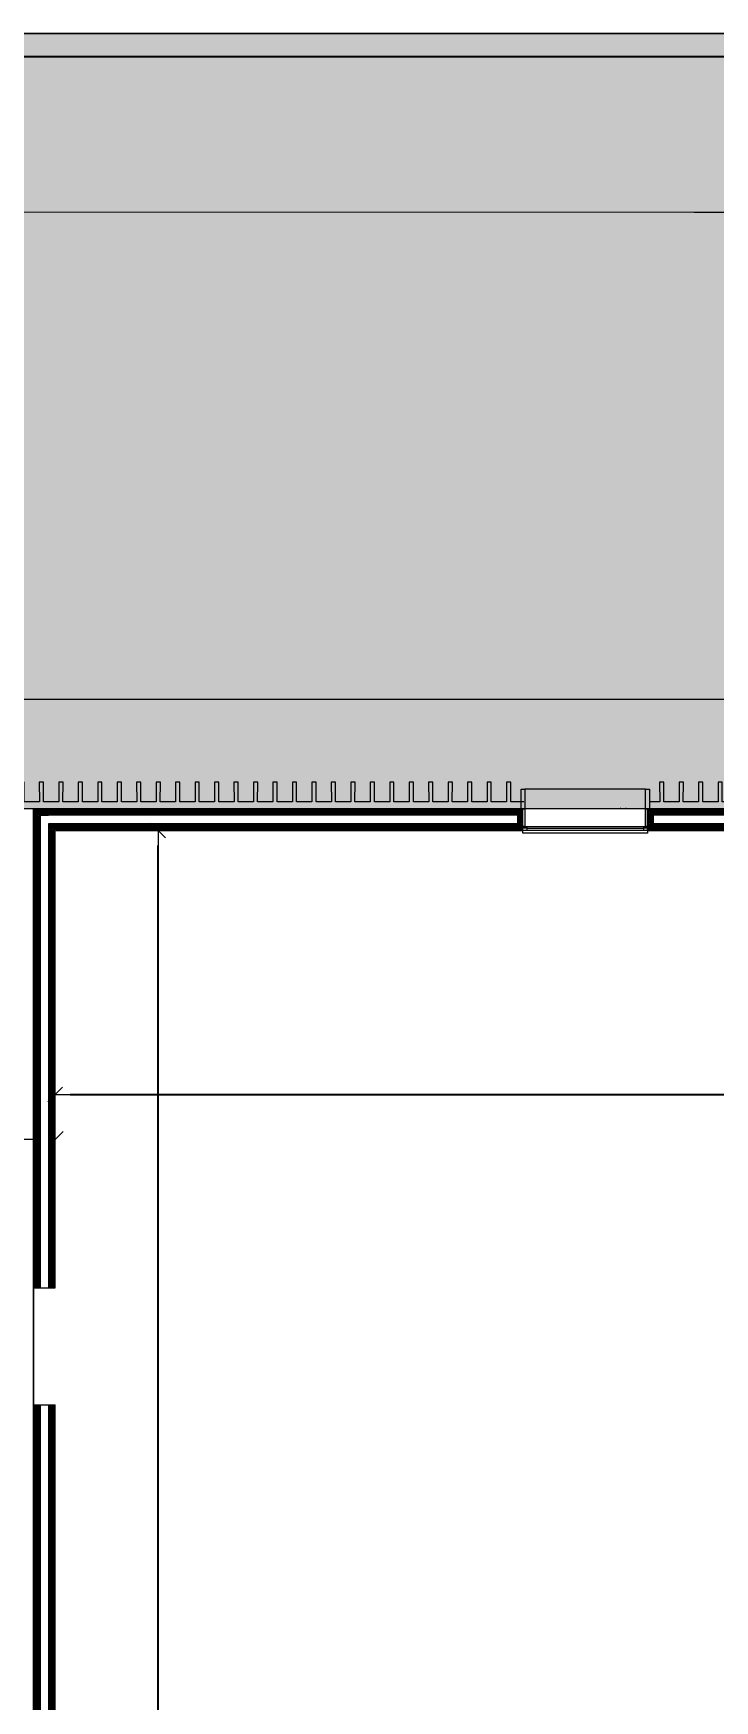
# Model space of a CAD drawing. Header units: millimetres. Extents: x 141848 to 1648660, y -821378 to -151356.
# Drawn here: x 219225 to 227975, y -184858 to -163438 of the extents above; entities that cross this region are included whole.
import ezdxf

# ---------------------------------------------------------------- set-up
doc = ezdxf.new("R2010")
doc.units = ezdxf.units.MM
doc.header["$MEASUREMENT"] = 0
doc.linetypes.add('Traits', pattern=[282.222223, 141.111112, -141.111112])
doc.linetypes.add('Wipeout_Contour', pattern=[1000, 0, -1000])
for name, color, linetype in [('Cotations - 1_100', 7, 'Continuous'), ('Divers - Dessin général', 7, 'Continuous'), ('Fenêtres ARCHICAD', 7, 'Continuous'), ('Nouveau_0', 7, 'Continuous'), ('Portes ARCHICAD', 7, 'Continuous'), ('Sols_ Dalles', 7, 'Continuous'), ('Structure - Murs extérieurs', 7, 'Continuous'), ('TopoAlt', 7, 'Continuous')]:
    doc.layers.add(name, color=color, linetype=linetype)
doc.styles.add('STYLE_GENERE_2', font='')
doc.styles.get('STYLE_GENERE_2').set_extended_font_data('Arial')
doc.dimstyles.new('STYLE_GENERE__1', dxfattribs={"dimtxt": 250, "dimasz": 190, "dimexe": 1.25, "dimexo": 0.625, "dimgap": 0, "dimtad": 1, "dimlfac": 0.001, "dimtxsty": 'STYLE_GENERE_2', "dimblk": 'ARROWHEAD_6', "dimblk1": 'ARROWHEAD_6', "dimblk2": 'ARROWHEAD_6', "dimcen": 2.5, "dimse1": 1, "dimse2": 1, "dimclrd": 7, "dimclre": 7, "dimclrt": 7, "dimazin": 3, "dimtfac": 1, "dimtmove": 0, "dimatfit": 3})
doc.dimstyles.new('STYLE_GENERE__4', dxfattribs={"dimtxt": 250, "dimasz": 190, "dimexe": 1.25, "dimexo": 0.625, "dimgap": 0, "dimtad": 1, "dimlfac": 0.001, "dimtxsty": 'STYLE_GENERE_2', "dimblk": 'ARROWHEAD_6', "dimblk1": 'ARROWHEAD_6', "dimblk2": 'ARROWHEAD_6', "dimcen": 2.5, "dimse1": 1, "dimse2": 1, "dimclrd": 7, "dimclre": 7, "dimclrt": 7, "dimazin": 3, "dimtfac": 1, "dimtmove": 0, "dimatfit": 3})
pattern_1 = [(45, (0, 175), (-55.68466, 55.68466), [0, -52.5, 0, -78.75]), (110, (175, 175), (74.000794, 26.934086), [0, -38.5, 0, -66.5])]
pattern_2 = [(45, (0, 0), (-7.0710678, 7.0710678), [])]
pattern_3 = [(45, (0, 175), (-55.68466, 55.68466), [0, -52.5, 0, -78.75]), (110, (175, 175), (74.000794, 26.934086), [0, -38.5, 0, -66.5])]
pattern_4 = [(45, (0, 0), (-7.0710678, 7.0710678), [])]

# ---------------------------------------------------------------- blocks, each defined once
blk = doc.blocks.new('Dalle_15_1', base_point=(153176, -163719))
at = {"linetype": 'Continuous', "lineweight": 0, "true_color": 0x90b349}
blk.add_hatch(color=55, dxfattribs=at).paths.add_polyline_path([(153176, -163719), (153156, -271725), (155117, -271706), (155135, -165720), (251905, -165737), (251887, -265587), (253887, -265588), (253906, -163738)])
at = {"color": 7, "linetype": 'Continuous', "lineweight": 5, "flags": 128}
blk.add_lwpolyline([(153176, -163719), (153156, -271725), (155117, -271706), (155135, -165720), (251905, -165737), (251887, -265587), (253887, -265588), (253906, -163738)], close=True, dxfattribs=at)
blk = doc.blocks.new('Fenêtre 25')
at = {"layer": 'Fenêtres ARCHICAD', "color": 7, "linetype": 'Continuous', "lineweight": 5}
for p, q in [((-800, 0), (-800, 33)), ((-800, 33), (800, 33)), ((800, 33), (800, 0)), ((-800, -30), (800, -30)), ((-800, -280), (-800, -50)), ((-800, -50), (-775, -50)), ((-800, -195), (-800, -265)), ((-800, -195), (-800, -265)), ((-800, -195), (-800, -265)), ((-800, -195), (-800, -265)), ((-775, -50), (-775, -280)), ((775, -280), (775, -50)), ((775, -50), (800, -50)), ((800, -50), (800, -280)), ((800, -195), (800, -265)), ((800, -195), (800, -265)), ((800, -195), (800, -265)), ((800, -195), (800, -265)), ((-825, -530), (-825, -280)), ((-825, -280), (-775, -280)), ((-825, -280), (-800, -280)), ((-825, -280), (-800, -280)), ((-800, -265), (-800, -280)), ((-800, -265), (-800, -280)), ((-775, -280), (-800, -280)), ((-775, -280), (-775, -530)), ((800, -280), (775, -280)), ((775, -280), (825, -280)), ((775, -530), (775, -280)), ((800, -265), (800, -280)), ((800, -265), (800, -280)), ((800, -280), (825, -280)), ((800, -280), (825, -280)), ((825, -280), (825, -530)), ((-775, -530), (-825, -530)), ((-775, -530), (775, -530)), ((825, -530), (775, -530))]:
    blk.add_line(p, q, dxfattribs=at)
at = {"layer": 'Fenêtres ARCHICAD', "color": 7, "linetype": 'Traits', "lineweight": 5}
blk.add_line((-800, 0), (800, 0), dxfattribs=at)
at = {"color": 254, "linetype": 'Wipeout_Contour', "lineweight": 0, "ltscale": 3003.33026}
blk.add_wipeout([(-750, 0), (-750, -50), (750, -50), (750, 0)], dxfattribs=at).dxf.layer = 'Fenêtres ARCHICAD'
at = {"layer": 'Fenêtres ARCHICAD', "color": 7, "linetype": 'Continuous', "lineweight": 5}
for p, q in [((-800, 0), (-750, 0)), ((-800, 0), (-800, -15)), ((-800, 0), (-800, -15)), ((-750, 0), (-750, -50)), ((-750, 0), (750, 0)), ((750, -50), (750, 0)), ((750, 0), (800, 0)), ((800, 0), (800, -15)), ((800, 0), (800, -15)), ((-800, -15), (-800, -50)), ((-800, -15), (-800, -50)), ((-750, -50), (-800, -50)), ((-800, -50), (-800, -85)), ((-800, -50), (-800, -85)), ((-800, -85), (-800, -195)), ((-800, -85), (-800, -195)), ((-800, -85), (-800, -195)), ((-800, -85), (-800, -195)), ((-750, -25), (750, -25)), ((750, -50), (-750, -50)), ((800, -50), (750, -50)), ((800, -15), (800, -50)), ((800, -15), (800, -50)), ((800, -50), (800, -85)), ((800, -50), (800, -85)), ((800, -85), (800, -195)), ((800, -85), (800, -195)), ((800, -85), (800, -195)), ((800, -85), (800, -195))]:
    blk.add_line(p, q, dxfattribs=at)
blk = doc.blocks.new('Mur_15_1', base_point=(219226, -173400))
at = {"linetype": 'Continuous', "lineweight": 5, "true_color": 0x5f5f5f}
h = blk.add_hatch(dxfattribs=at)
h.set_pattern_fill('Enduit_0001', color=251, style=0, pattern_type=2)
h.set_pattern_definition(pattern_1)
h.paths.add_polyline_path([(219241, -173415), (219241, -173415), (219241, -173415)])
h = blk.add_hatch(dxfattribs=at)
h.set_pattern_fill('Briques_terre_cuite__int_97', color=251, style=0, pattern_type=2)
h.set_pattern_definition(pattern_2)
h.paths.add_polyline_path([(219311, -173485), (219311, -173485), (219311, -173485)])
at = {"color": 254, "linetype": 'Wipeout_Contour', "lineweight": 0, "ltscale": 1156382.080201063}
blk.add_wipeout([(227114, -173399), (227114, -173414), (235489, -173412), (235489, -173397)], dxfattribs=at)
at = {"linetype": 'Continuous', "lineweight": 5, "true_color": 0x5f5f5f}
h = blk.add_hatch(dxfattribs=at)
h.set_pattern_fill('Enduit_0001', color=251, style=0, pattern_type=2)
h.set_pattern_definition(pattern_1)
h.paths.add_polyline_path([(227114, -173399), (227114, -173414), (235489, -173412), (235489, -173397)])
at = {"color": 254, "linetype": 'Wipeout_Contour', "lineweight": 0, "ltscale": 1128010.143305743}
blk.add_wipeout([(219241, -173415), (225514, -173414), (225514, -173399), (219241, -173400)], dxfattribs=at)
at = {"linetype": 'Continuous', "lineweight": 5, "true_color": 0x5f5f5f}
h = blk.add_hatch(dxfattribs=at)
h.set_pattern_fill('Enduit_0001', color=251, style=0, pattern_type=2)
h.set_pattern_definition(pattern_1)
h.paths.add_polyline_path([(219241, -173415), (225514, -173414), (225514, -173399), (219241, -173400)])
at = {"color": 254, "linetype": 'Wipeout_Contour', "lineweight": 0, "ltscale": 1156483.378195073}
blk.add_wipeout([(227114, -173414), (227184, -173484), (235419, -173482), (235489, -173412)], dxfattribs=at)
at = {"linetype": 'Continuous', "lineweight": 5, "true_color": 0x5f5f5f}
h = blk.add_hatch(dxfattribs=at)
h.set_pattern_fill('Briques_terre_cuite__int_97', color=251, style=0, pattern_type=2)
h.set_pattern_definition(pattern_2)
h.paths.add_polyline_path([(227114, -173414), (227184, -173484), (235419, -173482), (235489, -173412)])
at = {"color": 254, "linetype": 'Wipeout_Contour', "lineweight": 0, "ltscale": 1128169.035485178}
blk.add_wipeout([(219311, -173415), (219311, -173485), (225444, -173484), (225514, -173414)], dxfattribs=at)
at = {"linetype": 'Continuous', "lineweight": 5, "true_color": 0x5f5f5f}
h = blk.add_hatch(dxfattribs=at)
h.set_pattern_fill('Briques_terre_cuite__int_97', color=251, style=0, pattern_type=2)
h.set_pattern_definition(pattern_2)
h.paths.add_polyline_path([(219311, -173415), (219311, -173485), (225444, -173484), (225514, -173414)])
at = {"color": 7, "linetype": 'Continuous', "lineweight": 5}
for p, q in [((219241, -173415), (219241, -173415)), ((219311, -173415), (219241, -173415)), ((219311, -173485), (219311, -173485))]:
    blk.add_line(p, q, dxfattribs=at)
at = {"color": 254, "linetype": 'Wipeout_Contour', "lineweight": 0, "ltscale": 1156698.748438988}
blk.add_wipeout([(227184, -173484), (227184, -173594), (235419, -173592), (235419, -173482)], dxfattribs=at)
at = {"color": 254, "linetype": 'Wipeout_Contour', "lineweight": 0, "ltscale": 1128507.548340711}
blk.add_wipeout([(225444, -173484), (219421, -173485), (219421, -173595), (225444, -173594)], dxfattribs=at)
at = {"color": 254, "linetype": 'Wipeout_Contour', "lineweight": 0, "ltscale": 1157018.442729266}
blk.add_wipeout([(235489, -173662), (227114, -173664), (227114, -173679), (235489, -173677)], dxfattribs=at)
at = {"linetype": 'Continuous', "lineweight": 5, "true_color": 0x5f5f5f}
h = blk.add_hatch(dxfattribs=at)
h.set_pattern_fill('Enduit_0001', color=251, style=0, pattern_type=2)
h.set_pattern_definition(pattern_1)
h.paths.add_polyline_path([(235489, -173662), (227114, -173664), (227114, -173679), (235489, -173677)])
at = {"color": 7, "linetype": 'Continuous', "lineweight": 5}
blk.add_line((219421, -173485), (219311, -173485), dxfattribs=at)
at = {"color": 254, "linetype": 'Wipeout_Contour', "lineweight": 0, "ltscale": 1129077.869437164}
blk.add_wipeout([(225514, -173664), (219506, -173665), (219506, -173680), (225514, -173679)], dxfattribs=at)
at = {"linetype": 'Continuous', "lineweight": 5, "true_color": 0x5f5f5f}
h = blk.add_hatch(dxfattribs=at)
h.set_pattern_fill('Enduit_0001', color=251, style=0, pattern_type=2)
h.set_pattern_definition(pattern_1)
h.paths.add_polyline_path([(225514, -173664), (219506, -173665), (219506, -173680), (225514, -173679)])
at = {"color": 254, "linetype": 'Wipeout_Contour', "lineweight": 0, "ltscale": 1156916.34884725}
blk.add_wipeout([(235489, -173592), (227114, -173594), (227114, -173664), (235489, -173662)], dxfattribs=at)
at = {"linetype": 'Continuous', "lineweight": 5, "true_color": 0x5f5f5f}
h = blk.add_hatch(dxfattribs=at)
h.set_pattern_fill('Briques_terre_cuite__int_97', color=251, style=0, pattern_type=2)
h.set_pattern_definition(pattern_2)
h.paths.add_polyline_path([(235489, -173592), (227114, -173594), (227114, -173664), (235489, -173662)])
at = {"color": 254, "linetype": 'Wipeout_Contour', "lineweight": 0, "ltscale": 1128949.742238591}
blk.add_wipeout([(219491, -173665), (225514, -173664), (225514, -173594), (219491, -173595)], dxfattribs=at)
at = {"linetype": 'Continuous', "lineweight": 5, "true_color": 0x5f5f5f}
h = blk.add_hatch(dxfattribs=at)
h.set_pattern_fill('Briques_terre_cuite__int_97', color=251, style=0, pattern_type=2)
h.set_pattern_definition(pattern_2)
h.paths.add_polyline_path([(219491, -173665), (225514, -173664), (225514, -173594), (219491, -173595)])
at = {"color": 7, "linetype": 'Continuous', "lineweight": 5}
for p, q in [((219421, -173595), (219421, -173595)), ((219491, -173595), (219421, -173595)), ((219506, -173665), (219491, -173665))]:
    blk.add_line(p, q, dxfattribs=at)
at = {"color": 254, "linetype": 'Wipeout_Contour', "lineweight": 0, "ltscale": 1143373.232463167}
blk.add_wipeout([(227184, -173484), (227114, -173414), (227114, -173594), (227184, -173594)], dxfattribs=at)
at = {"linetype": 'Continuous', "lineweight": 5, "true_color": 0x5f5f5f}
h = blk.add_hatch(dxfattribs=at)
h.set_pattern_fill('Briques_terre_cuite__int_97', color=251, style=0, pattern_type=2)
h.set_pattern_definition(pattern_2)
h.paths.add_polyline_path([(227184, -173484), (227114, -173414), (227114, -173594), (227184, -173594)])
at = {"color": 7, "linetype": 'Continuous', "lineweight": 5}
for p, q in [((227139, -173399), (227114, -173399)), ((227114, -173414), (227114, -173399)), ((235489, -173412), (227114, -173414)), ((227114, -173484), (227114, -173414)), ((227114, -173484), (227114, -173414)), ((227114, -173594), (227114, -173484)), ((227114, -173594), (227114, -173484)), ((235419, -173482), (227184, -173484)), ((227184, -173484), (227184, -173594)), ((227114, -173629), (227114, -173594)), ((227114, -173664), (227114, -173629)), ((227114, -173664), (235489, -173662)), ((227114, -173679), (227114, -173664)), ((235419, -173592), (227184, -173594))]:
    blk.add_line(p, q, dxfattribs=at)
at = {"color": 7, "linetype": 'Continuous', "lineweight": 5, "flags": 128}
for points in [[(235489, -173397), (227114, -173399)], [(227114, -173679), (235489, -173677)]]:
    blk.add_lwpolyline(points, dxfattribs=at)
at = {"color": 254, "linetype": 'Wipeout_Contour', "lineweight": 0, "ltscale": 1138072.866325835}
blk.add_wipeout([(225444, -173484), (225444, -173594), (225514, -173594), (225514, -173414)], dxfattribs=at)
at = {"linetype": 'Continuous', "lineweight": 5, "true_color": 0x5f5f5f}
h = blk.add_hatch(dxfattribs=at)
h.set_pattern_fill('Briques_terre_cuite__int_97', color=251, style=0, pattern_type=2)
h.set_pattern_definition(pattern_2)
h.paths.add_polyline_path([(225444, -173484), (225444, -173594), (225514, -173594), (225514, -173414)])
at = {"color": 7, "linetype": 'Continuous', "lineweight": 5}
for p, q in [((225514, -173414), (219311, -173415)), ((225444, -173484), (219421, -173485)), ((225444, -173484), (225444, -173594)), ((225514, -173399), (225489, -173399)), ((225514, -173414), (225514, -173399)), ((225514, -173484), (225514, -173414)), ((225514, -173484), (225514, -173414)), ((225514, -173594), (225514, -173484)), ((225514, -173594), (225514, -173484)), ((225444, -173594), (219491, -173595)), ((219506, -173665), (225514, -173664)), ((225514, -173629), (225514, -173594)), ((225514, -173664), (225514, -173629)), ((225514, -173679), (225514, -173664))]:
    blk.add_line(p, q, dxfattribs=at)
at = {"color": 7, "linetype": 'Continuous', "lineweight": 5, "flags": 128}
for points in [[(225514, -173399), (219241, -173400)], [(219506, -173680), (225514, -173679)]]:
    blk.add_lwpolyline(points, dxfattribs=at)
at = {"layer": 'Fenêtres ARCHICAD', "color": 7, "linetype": 'Continuous', "lineweight": 5, "zscale": 1000, "rotation": 180.0105654490005}
blk.add_blockref('Fenêtre 25', (226314, -173679), dxfattribs=at)
blk = doc.blocks.new('Mur_53_1', base_point=(152836, -163438))
at = {"layer": 'TopoAlt', "color": 211, "linetype": 'Continuous', "lineweight": 5, "true_color": 0xfe55ff, "flags": 128}
for points in [[(254206, -163438), (153136, -163438)], [(153136, -163738), (253906, -163738)]]:
    blk.add_lwpolyline(points, dxfattribs=at)
blk = doc.blocks.new('Mur_172_1', base_point=(226766, -173399))
at = {"layer": 'Structure - Murs extérieurs', "color": 7, "linetype": 'Continuous', "lineweight": 5}
for p in [(226766, -173397), (226836, -173397)]:
    blk.add_point(p, dxfattribs=at)
blk = doc.blocks.new('Tôle profilée 25')
at = {"color": 7, "linetype": 'Continuous', "lineweight": 5}
for p, q in [((-250, 8177.5), (-250, 8150)), ((0, 8176.5), (-250, 8177.5)), ((-250, 8150), (-250, 8122.5)), ((0, 8347.3), (0, 8176.5)), ((-250, 8122.5), (0, 8123.5)), ((-250, 7927.5), (-250, 7900)), ((0, 7926.5), (-250, 7927.5)), ((0, 8123.5), (0, 7926.5)), ((-250, 7900), (-250, 7872.5)), ((-250, 7872.5), (0, 7873.5)), ((0, 7873.5), (0, 7676.5)), ((-250, 7677.5), (-250, 7650)), ((0, 7676.5), (-250, 7677.5)), ((-250, 7650), (-250, 7622.5)), ((-250, 7622.5), (0, 7623.5)), ((0, 7623.5), (0, 7426.5)), ((-250, 7427.5), (-250, 7400)), ((0, 7426.5), (-250, 7427.5)), ((-250, 7400), (-250, 7372.5)), ((-250, 7372.5), (0, 7373.5)), ((0, 7373.5), (0, 7176.5)), ((-250, 7177.5), (-250, 7150)), ((0, 7176.5), (-250, 7177.5)), ((-250, 7150), (-250, 7122.5)), ((-250, 7122.5), (0, 7123.5)), ((0, 7123.5), (0, 6926.5)), ((-250, 6927.5), (-250, 6900)), ((0, 6926.5), (-250, 6927.5)), ((-250, 6900), (-250, 6872.5)), ((-250, 6872.5), (0, 6873.5)), ((0, 6873.5), (0, 6676.5)), ((-250, 6677.5), (-250, 6650)), ((0, 6676.5), (-250, 6677.5)), ((-250, 6650), (-250, 6622.5)), ((-250, 6622.5), (0, 6623.5)), ((-250, 6427.5), (-250, 6400)), ((0, 6426.5), (-250, 6427.5)), ((0, 6623.5), (0, 6426.5)), ((-250, 6400), (-250, 6372.5)), ((-250, 6372.5), (0, 6373.5)), ((0, 6373.5), (0, 6176.5)), ((-250, 6177.5), (-250, 6150)), ((0, 6176.5), (-250, 6177.5)), ((-250, 6150), (-250, 6122.5)), ((-250, 6122.5), (0, 6123.5)), ((0, 6123.5), (0, 5926.5)), ((-250, 5927.5), (-250, 5900)), ((0, 5926.5), (-250, 5927.5)), ((-250, 5900), (-250, 5872.5)), ((-250, 5872.5), (0, 5873.5)), ((0, 5873.5), (0, 5676.5)), ((-250, 5677.5), (-250, 5650)), ((0, 5676.5), (-250, 5677.5)), ((-250, 5650), (-250, 5622.5)), ((-250, 5622.5), (0, 5623.5)), ((0, 5623.5), (0, 5426.5)), ((-250, 5427.5), (-250, 5400)), ((0, 5426.5), (-250, 5427.5)), ((-250, 5400), (-250, 5372.5)), ((-250, 5372.5), (0, 5373.5)), ((0, 5373.5), (0, 5176.5)), ((-250, 5177.5), (-250, 5150)), ((0, 5176.5), (-250, 5177.5)), ((-250, 5150), (-250, 5122.5)), ((-250, 5122.5), (0, 5123.5)), ((-250, 4927.5), (-250, 4900)), ((0, 4926.5), (-250, 4927.5)), ((0, 5123.5), (0, 4926.5)), ((-250, 4900), (-250, 4872.5)), ((-250, 4872.5), (0, 4873.5)), ((0, 4873.5), (0, 4676.5)), ((-250, 4677.5), (-250, 4650)), ((0, 4676.5), (-250, 4677.5)), ((-250, 4650), (-250, 4622.5)), ((-250, 4622.5), (0, 4623.5)), ((0, 4623.5), (0, 4426.5)), ((-250, 4427.5), (-250, 4400)), ((0, 4426.5), (-250, 4427.5)), ((-250, 4400), (-250, 4372.5)), ((-250, 4372.5), (0, 4373.5)), ((0, 4373.5), (0, 4176.5)), ((-250, 4177.5), (-250, 4150)), ((0, 4176.5), (-250, 4177.5)), ((-250, 4150), (-250, 4122.5)), ((-250, 4122.5), (0, 4123.5)), ((0, 4123.5), (0, 3926.5)), ((-250, 3927.5), (-250, 3900)), ((0, 3926.5), (-250, 3927.5)), ((-250, 3900), (-250, 3872.5)), ((-250, 3872.5), (0, 3873.5)), ((0, 3873.5), (0, 3676.5)), ((-250, 3677.5), (-250, 3650)), ((0, 3676.5), (-250, 3677.5)), ((-250, 3650), (-250, 3622.5)), ((-250, 3622.5), (0, 3623.5)), ((-250, 3427.5), (-250, 3400)), ((0, 3426.5), (-250, 3427.5)), ((0, 3623.5), (0, 3426.5)), ((-250, 3400), (-250, 3372.5)), ((-250, 3372.5), (0, 3373.5)), ((0, 3373.5), (0, 3176.5)), ((-250, 3177.5), (-250, 3150)), ((0, 3176.5), (-250, 3177.5)), ((-250, 3150), (-250, 3122.5)), ((-250, 3122.5), (0, 3123.5)), ((0, 3123.5), (0, 2926.5)), ((-250, 2927.5), (-250, 2900)), ((0, 2926.5), (-250, 2927.5)), ((-250, 2900), (-250, 2872.5)), ((-250, 2872.5), (0, 2873.5)), ((0, 2873.5), (0, 2676.5)), ((-250, 2677.5), (-250, 2650)), ((0, 2676.5), (-250, 2677.5)), ((-250, 2650), (-250, 2622.5)), ((-250, 2622.5), (0, 2623.5)), ((0, 2623.5), (0, 2426.5)), ((-250, 2427.5), (-250, 2400)), ((0, 2426.5), (-250, 2427.5)), ((-250, 2400), (-250, 2372.5)), ((-250, 2372.5), (0, 2373.5)), ((0, 2373.5), (0, 2176.5)), ((-250, 2177.5), (-250, 2150)), ((0, 2176.5), (-250, 2177.5)), ((-250, 2150), (-250, 2122.5)), ((-250, 2122.5), (0, 2123.5)), ((0, 2123.5), (0, 1926.5)), ((-250, 1927.5), (-250, 1900)), ((0, 1926.5), (-250, 1927.5)), ((-250, 1900), (-250, 1872.5)), ((-250, 1872.5), (0, 1873.5)), ((0, 1873.5), (0, 1676.5)), ((-250, 1677.5), (-250, 1650)), ((0, 1676.5), (-250, 1677.5)), ((-250, 1650), (-250, 1622.5)), ((-250, 1622.5), (0, 1623.5)), ((0, 1623.5), (0, 1426.5)), ((-250, 1427.5), (-250, 1400)), ((0, 1426.5), (-250, 1427.5)), ((-250, 1400), (-250, 1372.5)), ((-250, 1372.5), (0, 1373.5)), ((0, 1373.5), (0, 1176.5)), ((-250, 1177.5), (-250, 1150)), ((0, 1176.5), (-250, 1177.5)), ((-250, 1150), (-250, 1122.5)), ((-250, 1122.5), (0, 1123.5)), ((0, 1123.5), (0, 926.5)), ((-250, 927.5), (-250, 900)), ((0, 926.5), (-250, 927.5)), ((-250, 900), (-250, 872.5)), ((-250, 872.5), (0, 873.5)), ((0, 873.5), (0, 676.5)), ((-250, 677.5), (-250, 650)), ((0, 676.5), (-250, 677.5)), ((-250, 650), (-250, 622.5)), ((-250, 622.5), (0, 623.5)), ((0, 623.5), (0, 426.5)), ((-250, 427.5), (-250, 400)), ((0, 426.5), (-250, 427.5)), ((-250, 400), (-250, 372.5)), ((-250, 372.5), (0, 373.5)), ((0, 373.5), (0, 176.5)), ((-250, 177.5), (-250, 150)), ((0, 176.5), (-250, 177.5)), ((-250, 150), (-250, 122.5)), ((-250, 122.5), (0, 123.5)), ((0, 123.5), (0, 0))]:
    blk.add_line(p, q, dxfattribs=at)
blk = doc.blocks.new('*D469')
at = {"layer": 'Cotations - 1_100', "color": 7, "linetype": 'Continuous', "lineweight": 5}
for p, q in [((219026, -177546), (218826, -177746)), ((218926, -177833), (218926, -177458)), ((219606, -177546), (219406, -177746)), ((219506, -177833), (219506, -177458)), ((218926, -177646), (219506, -177646))]:
    blk.add_line(p, q, dxfattribs=at)
blk = doc.blocks.new('ARROWHEAD_6')
at = {"color": 0, "linetype": 'Continuous', "lineweight": 0}
for p, q in [((0, 0), (-1, 0)), ((-0.5, -0.5), (0.5, 0.5))]:
    blk.add_line(p, q, dxfattribs=at)
blk = doc.blocks.new('Ouverture porte simple')
at = {"layer": 'Portes ARCHICAD', "color": 7, "linetype": 'Continuous', "lineweight": 5}
for p, q in [((-750, -15), (-750, 0)), ((750, -15), (750, 0)), ((-750, -85), (-750, -15)), ((-750, -195), (-750, -85)), ((-750, -265), (-750, -195)), ((750, -85), (750, -15)), ((750, -195), (750, -85)), ((750, -265), (750, -195)), ((-750, -280), (-750, -265)), ((750, -280), (750, -265))]:
    blk.add_line(p, q, dxfattribs=at)
blk = doc.blocks.new('*D1152')
at = {"color": 7}
for p, q in [((219696, -177072), (231101, -177072)), ((232351, -177072), (243756, -177072))]:
    blk.add_line(p, q, dxfattribs=at)
at = {"layer": 'Defpoints'}
for p in [(219506, -177072), (219506, -207204), (243946, -207202)]:
    blk.add_point(p, dxfattribs=at)
at = {"layer": 'Cotations - 1_100', "color": 7, "xscale": 190, "yscale": 190, "rotation": 180}
blk.add_blockref('ARROWHEAD_6', (219506, -177072), dxfattribs=at)
at = {"layer": 'Cotations - 1_100', "color": 7, "xscale": 190, "yscale": 190}
blk.add_blockref('ARROWHEAD_6', (243946, -177072), dxfattribs=at)
at = {"layer": 'Cotations - 1_100', "color": 7, "insert": (231726, -176947), "char_height": 250, "attachment_point": 5, "style": 'STYLE_GENERE_2'}
blk.add_mtext('\\A1;{\\pql;\\fArial|b0|i0|c0|p38;24,44}', dxfattribs=at)
blk = doc.blocks.new('*D1187')
at = {"color": 7}
for p, q in [((220826, -187932), (220826, -173870)), ((220826, -203244), (220826, -189182))]:
    blk.add_line(p, q, dxfattribs=at)
at = {"layer": 'Defpoints'}
for p in [(219506, -173680), (220803, -203434), (220826, -203434)]:
    blk.add_point(p, dxfattribs=at)
at = {"layer": 'Cotations - 1_100', "color": 7, "xscale": 190, "yscale": 190}
for p, rotation in [((220826, -173680), 90), ((220826, -203434), 270)]:
    blk.add_blockref('ARROWHEAD_6', p, dxfattribs=dict(at, rotation=rotation))
at = {"layer": 'Cotations - 1_100', "color": 7, "insert": (220826, -188557), "char_height": 250, "attachment_point": 5, "rotation": 90, "style": 'STYLE_GENERE_2'}
blk.add_mtext('\\A1;{\\pql;\\fArial|b0|i0|c0|p38;29,75}', dxfattribs=at)

msp = doc.modelspace()

# ---------------------------------------------------------------- hatches: boundary and pattern name
at = {"linetype": 'Continuous', "lineweight": 0, "true_color": 0x6f6f6f}
h = msp.add_hatch(color=8, dxfattribs=at)
h.paths.add_polyline_path([(141848.442, -295062.571), (269220.821, -293826.868), (269220.821, -270902.734), (268763.049, -270902.734), (254213.6, -271040.575), (254213.6, -163437.635), (153156.2, -163437.635), (153156.2, -271040.575), (153182.962, -271040.57), (153183.146, -272000.514, -0.409427364), (149183.681, -275935.042), (141848.442, -275935.042)])
h.paths.add_polyline_path([(158435.584, -260639.953), (155145.584, -260639.953), (155145.584, -248364.953), (155145.584, -243089.974), (155145.584, -242189.974), (158435.584, -242189.974)], flags=0)
h.paths.add_polyline_path([(161503.433, -171995.57), (161503.433, -193810.571), (161503.433, -230015.57), (161503.433, -260810.571), (196775.042, -260810.571), (196775.042, -222495.57), (186955.542, -222495.57), (186955.542, -218295.57), (196754.55, -218295.57), (196754.55, -208495.57), (196754.55, -204495.57), (193355.542, -204495.57), (193355.542, -195161.535), (195576.034, -195161.535), (195576.034, -189810.571), (217850.068, -189810.571), (217850.068, -262266.885), (245610.045, -262266.885), (245610.045, -253395.571), (245626.034, -253395.571), (246426.034, -253395.571), (247826.034, -253395.571), (247826.034, -248005.571), (247826.034, -246605.571), (245626.034, -246605.571), (245610.045, -246605.571), (245610.045, -171995.57), (212806.28, -171995.57)], flags=0)
h.paths.add_polyline_path([(162737.042, -269433.913, -0.09031866), (162858.773, -268727.623, -0.201448728), (163912.639, -267592.74, -0.104211445), (164718.006, -267415.055), (165317.979, -267409.371, -0.104044608), (166125.354, -267571.244, -0.238255457), (167284.257, -268953.318, -0.055188622), (167336.836, -269390.334), (167338.931, -269611.438), (167351.046, -270890.267), (167092.583, -271892.761, -0.267949192), (165370.083, -272909.124), (164770.11, -272914.808, -0.193717464), (163379.252, -272370.185, -0.070568756), (163028.663, -271931.262, -0.131652498), (162751.253, -270933.845)], flags=0)
h.paths.add_polyline_path([(175327.752, -275599.002, -0.415791099), (173316.986, -273599.031), (173316.986, -273452.052), (173330.488, -267377.824, -0.380556701), (175316.986, -265609.826), (175394.714, -265609.826), (175394.714, -270609.826), (190394.714, -270609.826), (190394.714, -265609.826), (195356.191, -265609.826, -0.414213562), (196856.191, -267109.826), (196856.191, -273660.699, -0.345501612), (195137.285, -275433.432)], flags=0)
h.paths.add_polyline_path([(205510.093, -271504.083, -0.134473934), (205230.948, -270484.937), (205230.948, -268984.937, -0.414213562), (207230.948, -266984.937), (207830.948, -266984.937, -0.414213562), (209830.948, -268984.937), (209830.948, -270484.937, -0.128820346), (209574.03, -271465.581, -0.270936291), (207830.948, -272484.937), (207230.948, -272484.937, -0.264979997)], flags=0)
h.paths.add_polyline_path([(217862.687, -273329.325), (217869.949, -267730.336, -0.098561509), (218100.718, -266943.721), (218117.681, -266951.545, -0.258849002), (219955.479, -265605.827), (219953.141, -265587.294), (220637.569, -265587.294), (220637.569, -265687.294), (220637.569, -270687.294), (250537.569, -270687.294), (250537.569, -265687.294), (252208.004, -265687.294), (254186.294, -265687.294), (254186.294, -267687.294), (254186.294, -271062.255, 0.001345761), (254186.323, -271073.021), (254197.209, -273095.233, -0.414213562), (252208.004, -275105.97), (243484.534, -275105.97, -0.005188955), (243431.438, -275116.103), (235447.992, -275196.191), (220071.012, -275253.24, -0.386553331), (217873.089, -273475.385, -0.025189219)], flags=0)
at = {"linetype": 'Continuous', "lineweight": 0, "true_color": 0x90b349}
msp.add_hatch(color=55, dxfattribs=at).paths.add_polyline_path([(153135.736, -163719.488), (153116.298, -271660.98), (155116.298, -271661.341), (155135.376, -165719.848), (251905.262, -165737.275), (251887.357, -265587.294), (253887.357, -265587.654), (253905.622, -163737.635)])
at = {"layer": 'Sols_ Dalles', "linetype": 'Continuous', "lineweight": 0, "true_color": 0x2e271c}
msp.add_hatch(color=250, dxfattribs=at).paths.add_polyline_path([(161503.433, -171995.57), (161503.433, -230015.57), (161503.433, -260810.571), (196775.042, -260810.571), (196775.042, -260795.571), (196775.042, -258649.982), (196775.042, -258010.558), (196775.042, -222495.57), (186955.542, -222495.57), (186955.542, -218295.57), (196754.55, -218295.57), (196754.55, -204495.57), (193355.542, -204495.57), (193355.542, -195161.535), (195576.034, -195161.535), (195576.034, -189810.571), (217805.542, -189810.571), (217805.542, -253395.57), (217805.542, -253415.571), (219205.542, -253415.571), (219205.542, -253395.57), (219205.542, -188410.571), (191955.542, -188410.571), (191955.542, -190035.076), (194140.476, -190023.061), (194160.967, -193749.52), (191976.034, -193761.535), (191955.542, -200380.57), (191955.542, -205895.57), (195354.55, -205895.57), (195354.55, -216895.57), (185555.542, -216895.57), (185555.542, -223895.57), (195354.55, -223895.57), (195354.55, -258649.982), (195354.55, -259410.571), (163990.222, -259410.571), (162860.681, -259410.571), (162860.681, -231415.57), (162860.681, -173395.57), (244226.034, -173395.57), (244226.034, -248005.571), (245626.034, -248005.571), (246426.034, -248005.571), (246426.034, -251817.03), (245610.045, -251817.03), (244211.034, -251817.03), (244211.034, -253395.571), (246426.034, -253395.571), (247826.034, -253395.571), (247826.034, -248005.571), (247826.034, -246605.571), (245626.034, -246605.571), (245626.034, -171995.57)])

# ---------------------------------------------------------------- linework, layer by layer
at = {"color": 9, "linetype": 'Continuous', "lineweight": 5}
msp.add_lwpolyline([(149183.681, -275935.042), (141848.442, -275935.042), (141848.442, -295062.571), (269220.821, -293826.868), (269220.821, -270902.734), (268763.049, -270902.734), (254213.6, -271040.575), (254213.6, -163437.635), (153163.039, -163437.635), (153163.039, -271040.575), (153156.2, -271040.575), (153156.383, -272000.519), (153183.146, -272000.514, -0.409427364)], format="xyb", close=True, dxfattribs=at)
at = {"color": 7, "linetype": 'Continuous', "lineweight": 5}
msp.add_lwpolyline([(153135.736, -163719.488), (153116.298, -271660.98), (155116.298, -271661.341), (155135.376, -165719.848), (251905.262, -165737.275), (251887.357, -265587.294), (253887.357, -265587.654), (253905.622, -163737.635)], close=True, dxfattribs=at)
at = {"layer": 'Sols_ Dalles', "color": 250, "linetype": 'Continuous', "lineweight": 5, "true_color": 0x1f1f1f}
for points in [[(245626.034, -253415.571), (245626.034, -171995.57), (161503.433, -171995.57), (161503.433, -230015.57)], [(162860.681, -231415.57), (162860.681, -173395.57), (244226.034, -173395.57), (244226.034, -253415.571)]]:
    msp.add_lwpolyline(points, dxfattribs=at)
at = {"layer": 'TopoAlt', "color": 211, "linetype": 'Continuous', "lineweight": 5, "true_color": 0xfe55ff}
for points in [[(254205.676, -163437.635), (153135.676, -163437.635)], [(153135.733, -163737.635), (253905.622, -163737.635)]]:
    msp.add_lwpolyline(points, dxfattribs=at)

# ---------------------------------------------------------------- block references
at = {"color": 7, "linetype": 'Continuous', "lineweight": 5}
msp.add_blockref('Dalle_15_1', (153175.747, -163719.495), dxfattribs=at)
at = {"layer": 'TopoAlt', "color": 211, "lineweight": 5, "true_color": 0xfe55ff}
msp.add_blockref('Mur_53_1', (152835.676, -163437.635), dxfattribs=at)

# ---------------------------------------------------------------- dimensions: what is measured, and where the dimension line sits
at = {"layer": 'Cotations - 1_100', "color": 7, "linetype": 'Continuous', "lineweight": 5}
dim = msp.add_linear_dim(base=(219505.542, -177645.562), p1=(218925.542, -180905.403), p2=(219505.542, -213397.85), dimstyle='STYLE_GENERE__1', dxfattribs=at)
dim.commit()
dim.dimension.update_dxf_attribs({"geometry": '*D469', "text_midpoint": (218485.103, -177470.562), "dimtype": 160})

# ---------------------------------------------------------------- next in the draw order: block references
at = {"color": 7, "lineweight": 5}
msp.add_blockref('Mur_15_1', (219225.542, -173400.18), dxfattribs=at)

# ---------------------------------------------------------------- next in the draw order: linework, layer by layer
at = {"layer": 'Divers - Dessin général', "color": 14, "linetype": 'Continuous', "lineweight": 5, "true_color": 0x990000}
msp.add_lwpolyline([(254205.676, -163437.635), (254186.294, -271067.638), (152856.388, -272027.634), (152839.018, -197317.635), (152835.676, -163437.635)], close=True, dxfattribs=at)
at = {"layer": 'Nouveau_0', "color": 7, "linetype": 'Continuous', "lineweight": 5}
for points in [[(219226.034, -173395.57), (219226.034, -188395.57), (162876.034, -188395.57), (162876.034, -173395.57)], [(244226.034, -173395.57), (244226.034, -253395.57), (219226.034, -253395.57), (219226.034, -173395.57)]]:
    msp.add_lwpolyline(points, close=True, dxfattribs=at)
at = {"layer": 'TopoAlt', "color": 7, "linetype": 'Continuous', "lineweight": 5, "flags": 128}
msp.add_lwpolyline([(152835.676, -163437.635), (152835.733, -163737.635), (152856.37, -271934.337), (153156.37, -271934.279), (153135.733, -163737.635), (253905.622, -163737.635), (253886.348, -270769.248), (253886.294, -271069.253), (254186.294, -271067.638), (254205.622, -163737.635), (254205.676, -163437.635), (253905.676, -163437.635), (153135.676, -163437.635)], close=True, dxfattribs=at)

# ---------------------------------------------------------------- next in the draw order: block references
at = {"color": 7, "linetype": 'Continuous', "lineweight": 5, "zscale": 1000, "rotation": 270}
for p in [(217179.079, -173309.777), (227145.7, -173309.777)]:
    msp.add_blockref('Tôle profilée 25', p, dxfattribs=at)
at = {"layer": 'Structure - Murs extérieurs', "color": 211, "lineweight": 5, "true_color": 0xfe55ff}
msp.add_blockref('Mur_172_1', (226766.034, -173398.79), dxfattribs=at)

# ---------------------------------------------------------------- next in the draw order: wipeouts: each hides what was drawn before it
at = {"color": 254, "linetype": 'Wipeout_Contour', "lineweight": 0, "ltscale": 838570.826694}
msp.add_wipeout([(219240.542, -173400.177), (219225.542, -173400.18), (219240.542, -173415.177)], dxfattribs=at)
at = {"color": 254, "linetype": 'Wipeout_Contour', "lineweight": 0, "ltscale": 1154874.630949079}
msp.add_wipeout([(219225.542, -194545.234), (219240.542, -194545.234), (219240.542, -181056.1), (219225.542, -181056.1)], dxfattribs=at)

# ---------------------------------------------------------------- next in the draw order: hatches: boundary and pattern name
at = {"linetype": 'Continuous', "lineweight": 5, "true_color": 0x5f5f5f}
h = msp.add_hatch(dxfattribs=at)
h.set_pattern_fill('Enduit_0001', color=251, style=0, pattern_type=2)
h.set_pattern_definition(pattern_3)
h.paths.add_polyline_path([(219240.542, -173400.177), (219225.542, -173400.18), (219240.542, -173415.177)])
h = msp.add_hatch(dxfattribs=at)
h.set_pattern_fill('Enduit_0001', color=251, style=0, pattern_type=2)
h.set_pattern_definition(pattern_3)
h.paths.add_polyline_path([(219225.542, -194545.234), (219240.542, -194545.234), (219240.542, -181056.1), (219225.542, -181056.1)])

# ---------------------------------------------------------------- next in the draw order: wipeouts: each hides what was drawn before it
at = {"color": 254, "linetype": 'Wipeout_Contour', "lineweight": 0, "ltscale": 838754.417281}
msp.add_wipeout([(219310.542, -173415.165), (219240.542, -173415.177), (219310.542, -173485.165)], dxfattribs=at)
at = {"color": 254, "linetype": 'Wipeout_Contour', "lineweight": 0, "ltscale": 1154957.303988681}
msp.add_wipeout([(219240.542, -181056.1), (219240.542, -194545.234), (219310.542, -194475.234), (219310.542, -181056.1)], dxfattribs=at)

# ---------------------------------------------------------------- next in the draw order: hatches: boundary and pattern name
at = {"linetype": 'Continuous', "lineweight": 5, "true_color": 0x5f5f5f}
h = msp.add_hatch(dxfattribs=at)
h.set_pattern_fill('Briques_terre_cuite__int_97', color=251, style=0, pattern_type=2)
h.set_pattern_definition(pattern_4)
h.paths.add_polyline_path([(219310.542, -173415.165), (219240.542, -173415.177), (219310.542, -173485.165)])
h = msp.add_hatch(dxfattribs=at)
h.set_pattern_fill('Briques_terre_cuite__int_97', color=251, style=0, pattern_type=2)
h.set_pattern_definition(pattern_4)
h.paths.add_polyline_path([(219240.542, -181056.1), (219240.542, -194545.234), (219310.542, -194475.234), (219310.542, -181056.1)])

# ---------------------------------------------------------------- next in the draw order: wipeouts: each hides what was drawn before it
at = {"color": 254, "linetype": 'Wipeout_Contour', "lineweight": 0, "ltscale": 839136.930355}
msp.add_wipeout([(219420.542, -173485.144), (219310.542, -173485.165), (219420.542, -173595.144)], dxfattribs=at)
at = {"color": 254, "linetype": 'Wipeout_Contour', "lineweight": 0, "ltscale": 1155184.34661907}
msp.add_wipeout([(219310.542, -181056.1), (219310.542, -194475.234), (219420.542, -194475.234), (219420.542, -181056.1)], dxfattribs=at)

# ---------------------------------------------------------------- next in the draw order: linework, layer by layer
at = {"color": 7, "linetype": 'Continuous', "lineweight": 5}
for p, q in [((219225.542, -181056.1), (219240.542, -181056.1)), ((219240.542, -181056.1), (219240.542, -194545.234)), ((219240.542, -181056.1), (219310.542, -181056.1)), ((219310.542, -181056.1), (219310.542, -194475.234))]:
    msp.add_line(p, q, dxfattribs=at)
at = {"color": 7, "linetype": 'Continuous', "lineweight": 5, "flags": 128}
msp.add_lwpolyline([(219225.542, -181056.1), (219225.542, -194545.234)], dxfattribs=at)

# ---------------------------------------------------------------- next in the draw order: wipeouts: each hides what was drawn before it
at = {"color": 254, "linetype": 'Wipeout_Contour', "lineweight": 0, "ltscale": 838539.504072}
msp.add_wipeout([(219225.594, -173400.232), (219225.542, -173400.18), (219225.542, -173400.232)], dxfattribs=at)
at = {"color": 254, "linetype": 'Wipeout_Contour', "lineweight": 0, "ltscale": 839687.46408}
msp.add_wipeout([(219505.542, -173665.129), (219490.542, -173665.131), (219505.542, -173680.129)], dxfattribs=at)
at = {"color": 254, "linetype": 'Wipeout_Contour', "lineweight": 0, "ltscale": 1146437.391871328}
msp.add_wipeout([(219490.542, -181056.1), (219490.542, -187505.571), (219505.542, -187505.571), (219505.542, -181056.1)], dxfattribs=at)

# ---------------------------------------------------------------- next in the draw order: hatches: boundary and pattern name
at = {"linetype": 'Continuous', "lineweight": 5, "true_color": 0x5f5f5f}
h = msp.add_hatch(dxfattribs=at)
h.set_pattern_fill('Enduit_0001', color=251, style=0, pattern_type=2)
h.set_pattern_definition(pattern_3)
h.paths.add_polyline_path([(219225.594, -173400.232), (219225.542, -173400.18), (219225.542, -173400.232)])
h = msp.add_hatch(dxfattribs=at)
h.set_pattern_fill('Enduit_0001', color=251, style=0, pattern_type=2)
h.set_pattern_definition(pattern_3)
h.paths.add_polyline_path([(219505.542, -173665.129), (219490.542, -173665.131), (219505.542, -173680.129)])
h = msp.add_hatch(dxfattribs=at)
h.set_pattern_fill('Enduit_0001', color=251, style=0, pattern_type=2)
h.set_pattern_definition(pattern_3)
h.paths.add_polyline_path([(219490.542, -181056.1), (219490.542, -187505.571), (219505.542, -187505.571), (219505.542, -181056.1)])

# ---------------------------------------------------------------- next in the draw order: wipeouts: each hides what was drawn before it
at = {"color": 254, "linetype": 'Wipeout_Contour', "lineweight": 0, "ltscale": 1397616.800768297}
msp.add_wipeout([(219240.542, -173415.226), (219240.542, -173415.177), (219225.594, -173400.232), (219225.542, -173400.232), (219225.542, -173415.229)], dxfattribs=at)
at = {"color": 254, "linetype": 'Wipeout_Contour', "lineweight": 0, "ltscale": 839512.883886}
msp.add_wipeout([(219490.542, -173595.131), (219420.542, -173595.144), (219490.542, -173665.131)], dxfattribs=at)
at = {"color": 254, "linetype": 'Wipeout_Contour', "lineweight": 0, "ltscale": 1155550.739607945}
msp.add_wipeout([(219420.542, -181056.1), (219420.542, -194545.234), (219490.542, -194545.234), (219490.542, -181056.1)], dxfattribs=at)

# ---------------------------------------------------------------- next in the draw order: hatches: boundary and pattern name
at = {"linetype": 'Continuous', "lineweight": 5, "true_color": 0x5f5f5f}
h = msp.add_hatch(dxfattribs=at)
h.set_pattern_fill('Enduit_0001', color=251, style=0, pattern_type=2)
h.set_pattern_definition(pattern_3)
h.paths.add_polyline_path([(219240.542, -173415.226), (219240.542, -173415.177), (219225.594, -173400.232), (219225.542, -173400.232), (219225.542, -173415.229)])
h = msp.add_hatch(dxfattribs=at)
h.set_pattern_fill('Briques_terre_cuite__int_97', color=251, style=0, pattern_type=2)
h.set_pattern_definition(pattern_4)
h.paths.add_polyline_path([(219490.542, -173595.131), (219420.542, -173595.144), (219490.542, -173665.131)])
h = msp.add_hatch(dxfattribs=at)
h.set_pattern_fill('Briques_terre_cuite__int_97', color=251, style=0, pattern_type=2)
h.set_pattern_definition(pattern_4)
h.paths.add_polyline_path([(219420.542, -181056.1), (219420.542, -194545.234), (219490.542, -194545.234), (219490.542, -181056.1)])

# ---------------------------------------------------------------- next in the draw order: linework, layer by layer
at = {"color": 7, "linetype": 'Continuous', "lineweight": 5}
for p, q in [((219310.542, -181056.1), (219420.542, -181056.1)), ((219420.542, -181056.1), (219420.542, -194475.234)), ((219420.542, -181056.1), (219490.542, -181056.1)), ((219490.542, -187505.571), (219490.542, -181056.1)), ((219490.542, -181056.1), (219505.542, -181056.1))]:
    msp.add_line(p, q, dxfattribs=at)
at = {"color": 7, "linetype": 'Continuous', "lineweight": 5, "flags": 128}
msp.add_lwpolyline([(219505.542, -187505.571), (219505.542, -181056.1)], dxfattribs=at)

# ---------------------------------------------------------------- next in the draw order: wipeouts: each hides what was drawn before it
at = {"color": 254, "linetype": 'Wipeout_Contour', "lineweight": 0, "ltscale": 1125813.757221673}
msp.add_wipeout([(219240.542, -173415.226), (219225.542, -173415.229), (219225.542, -179556.1), (219240.542, -179556.1)], dxfattribs=at)

# ---------------------------------------------------------------- next in the draw order: hatches: boundary and pattern name
at = {"linetype": 'Continuous', "lineweight": 5, "true_color": 0x5f5f5f}
h = msp.add_hatch(dxfattribs=at)
h.set_pattern_fill('Enduit_0001', color=251, style=0, pattern_type=2)
h.set_pattern_definition(pattern_3)
h.paths.add_polyline_path([(219240.542, -173415.226), (219225.542, -173415.229), (219225.542, -179556.1), (219240.542, -179556.1)])

# ---------------------------------------------------------------- next in the draw order: wipeouts: each hides what was drawn before it
at = {"color": 254, "linetype": 'Wipeout_Contour', "lineweight": 0, "ltscale": 1397910.753893976}
msp.add_wipeout([(219310.542, -173485.201), (219310.542, -173485.165), (219240.591, -173415.226), (219240.542, -173415.226), (219240.542, -173485.213)], dxfattribs=at)

# ---------------------------------------------------------------- next in the draw order: hatches: boundary and pattern name
at = {"linetype": 'Continuous', "lineweight": 5, "true_color": 0x5f5f5f}
h = msp.add_hatch(dxfattribs=at)
h.set_pattern_fill('Briques_terre_cuite__int_97', color=251, style=0, pattern_type=2)
h.set_pattern_definition(pattern_4)
h.paths.add_polyline_path([(219310.542, -173485.201), (219310.542, -173485.165), (219240.591, -173415.226), (219240.542, -173415.226), (219240.542, -173485.213)])

# ---------------------------------------------------------------- next in the draw order: wipeouts: each hides what was drawn before it
at = {"color": 254, "linetype": 'Wipeout_Contour', "lineweight": 0, "ltscale": 1126033.018318189}
msp.add_wipeout([(219310.542, -173485.201), (219240.542, -173485.213), (219240.542, -179556.1), (219310.542, -179556.1)], dxfattribs=at)

# ---------------------------------------------------------------- next in the draw order: hatches: boundary and pattern name
at = {"linetype": 'Continuous', "lineweight": 5, "true_color": 0x5f5f5f}
h = msp.add_hatch(dxfattribs=at)
h.set_pattern_fill('Briques_terre_cuite__int_97', color=251, style=0, pattern_type=2)
h.set_pattern_definition(pattern_4)
h.paths.add_polyline_path([(219310.542, -173485.201), (219240.542, -173485.213), (219240.542, -179556.1), (219310.542, -179556.1)])

# ---------------------------------------------------------------- next in the draw order: wipeouts: each hides what was drawn before it
at = {"color": 254, "linetype": 'Wipeout_Contour', "lineweight": 0, "ltscale": 1398539.496014494}
msp.add_wipeout([(219420.542, -173595.16), (219420.542, -173595.144), (219310.578, -173485.201), (219310.542, -173485.201), (219310.542, -173595.18)], dxfattribs=at)

# ---------------------------------------------------------------- next in the draw order: linework, layer by layer
at = {"color": 7, "linetype": 'Continuous', "lineweight": 5}
for p, q in [((219310.542, -173415.165), (219240.542, -173415.177)), ((219240.591, -173415.226), (219240.542, -173415.226)), ((219240.542, -173415.226), (219240.542, -173485.213)), ((219420.542, -173485.144), (219310.542, -173485.165)), ((219310.578, -173485.201), (219310.542, -173485.201))]:
    msp.add_line(p, q, dxfattribs=at)
at = {"color": 7, "linetype": 'Continuous', "lineweight": 5, "flags": 128}
msp.add_lwpolyline([(219225.542, -173400.18), (219240.542, -173400.177)], dxfattribs=at)

# ---------------------------------------------------------------- next in the draw order: wipeouts: each hides what was drawn before it
at = {"color": 254, "linetype": 'Wipeout_Contour', "lineweight": 0, "ltscale": 1126449.922956517}
msp.add_wipeout([(219310.542, -173595.18), (219310.542, -179556.1), (219420.542, -179556.1), (219420.542, -173595.16)], dxfattribs=at)

# ---------------------------------------------------------------- next in the draw order: linework, layer by layer
at = {"color": 7, "linetype": 'Continuous', "lineweight": 5}
for p, q in [((219240.542, -173485.213), (219240.542, -179556.1)), ((219310.542, -173485.201), (219310.542, -173595.18)), ((219310.542, -173595.18), (219310.542, -179556.1)), ((219225.542, -179556.1), (219240.542, -179556.1)), ((219240.542, -179556.1), (219310.542, -179556.1))]:
    msp.add_line(p, q, dxfattribs=at)
at = {"color": 7, "linetype": 'Continuous', "lineweight": 5, "flags": 128}
msp.add_lwpolyline([(219225.542, -173400.18), (219225.542, -179556.1)], dxfattribs=at)

# ---------------------------------------------------------------- next in the draw order: wipeouts: each hides what was drawn before it
at = {"color": 254, "linetype": 'Wipeout_Contour', "lineweight": 0, "ltscale": 1119571.613665168}
msp.add_wipeout([(219490.542, -173665.134), (219490.542, -173680.131), (219505.542, -173680.129), (219490.545, -173665.134)], dxfattribs=at)

# ---------------------------------------------------------------- next in the draw order: hatches: boundary and pattern name
at = {"linetype": 'Continuous', "lineweight": 5, "true_color": 0x5f5f5f}
h = msp.add_hatch(dxfattribs=at)
h.set_pattern_fill('Enduit_0001', color=251, style=0, pattern_type=2)
h.set_pattern_definition(pattern_3)
h.paths.add_polyline_path([(219490.542, -173665.134), (219490.542, -173680.131), (219505.542, -173680.129), (219490.545, -173665.134)])

# ---------------------------------------------------------------- next in the draw order: wipeouts: each hides what was drawn before it
at = {"color": 254, "linetype": 'Wipeout_Contour', "lineweight": 0, "ltscale": 1126968.252253505}
msp.add_wipeout([(219490.542, -173680.131), (219490.542, -179556.1), (219505.542, -179556.1), (219505.542, -173680.129)], dxfattribs=at)

# ---------------------------------------------------------------- next in the draw order: hatches: boundary and pattern name
at = {"linetype": 'Continuous', "lineweight": 5, "true_color": 0x5f5f5f}
h = msp.add_hatch(dxfattribs=at)
h.set_pattern_fill('Enduit_0001', color=251, style=0, pattern_type=2)
h.set_pattern_definition(pattern_3)
h.paths.add_polyline_path([(219490.542, -173680.131), (219490.542, -179556.1), (219505.542, -179556.1), (219505.542, -173680.129)])

# ---------------------------------------------------------------- next in the draw order: wipeouts: each hides what was drawn before it
at = {"color": 254, "linetype": 'Wipeout_Contour', "lineweight": 0, "ltscale": 1119289.739349154}
msp.add_wipeout([(219490.542, -173665.131), (219420.558, -173595.16), (219420.542, -173595.16), (219420.542, -173665.147)], dxfattribs=at)

# ---------------------------------------------------------------- next in the draw order: hatches: boundary and pattern name
at = {"linetype": 'Continuous', "lineweight": 5, "true_color": 0x5f5f5f}
h = msp.add_hatch(dxfattribs=at)
h.set_pattern_fill('Briques_terre_cuite__int_97', color=251, style=0, pattern_type=2)
h.set_pattern_definition(pattern_4)
h.paths.add_polyline_path([(219490.542, -173665.131), (219420.558, -173595.16), (219420.542, -173595.16), (219420.542, -173665.147)])

# ---------------------------------------------------------------- next in the draw order: wipeouts: each hides what was drawn before it
at = {"color": 254, "linetype": 'Wipeout_Contour', "lineweight": 0, "ltscale": 1126817.208435605}
msp.add_wipeout([(219490.542, -173665.134), (219420.542, -173665.147), (219420.542, -179556.1), (219490.542, -179556.1)], dxfattribs=at)

# ---------------------------------------------------------------- next in the draw order: hatches: boundary and pattern name
at = {"linetype": 'Continuous', "lineweight": 5, "true_color": 0x5f5f5f}
h = msp.add_hatch(dxfattribs=at)
h.set_pattern_fill('Briques_terre_cuite__int_97', color=251, style=0, pattern_type=2)
h.set_pattern_definition(pattern_4)
h.paths.add_polyline_path([(219490.542, -173665.134), (219420.542, -173665.147), (219420.542, -179556.1), (219490.542, -179556.1)])

# ---------------------------------------------------------------- next in the draw order: linework, layer by layer
at = {"color": 7, "linetype": 'Continuous', "lineweight": 5}
for p, q in [((219490.542, -173595.131), (219420.542, -173595.144)), ((219420.542, -173595.16), (219420.558, -173595.16)), ((219420.542, -173595.16), (219420.542, -173665.147)), ((219420.542, -173665.147), (219420.542, -179556.1)), ((219505.542, -173665.129), (219490.542, -173665.131)), ((219490.542, -179556.1), (219490.542, -173665.134)), ((219310.542, -179556.1), (219420.542, -179556.1)), ((219420.542, -179556.1), (219490.542, -179556.1)), ((219490.542, -179556.1), (219505.542, -179556.1))]:
    msp.add_line(p, q, dxfattribs=at)
at = {"color": 7, "linetype": 'Continuous', "lineweight": 5, "flags": 128}
msp.add_lwpolyline([(219505.542, -179556.1), (219505.542, -173680.129)], dxfattribs=at)

# ---------------------------------------------------------------- next in the draw order: block references
at = {"layer": 'Portes ARCHICAD', "color": 7, "linetype": 'Continuous', "lineweight": 5, "zscale": 1000, "rotation": 270}
msp.add_blockref('Ouverture porte simple', (219505.542, -180306.1), dxfattribs=at)

# ---------------------------------------------------------------- next in the draw order: dimensions: what is measured, and where the dimension line sits
at = {"layer": 'Cotations - 1_100', "color": 7, "linetype": 'Continuous', "lineweight": 5}
dim = msp.add_linear_dim(base=(220826.354, -203434.13), p1=(220803.174, -203434.13), p2=(219505.542, -173679.532), angle=90, dimstyle='STYLE_GENERE__4', override={"dimzin": 0}, dxfattribs=at)
dim.commit()
dim.dimension.update_dxf_attribs({"geometry": '*D1187', "text_midpoint": (220826.354, -188556.831)})
dim = msp.add_linear_dim(base=(219505.542, -177071.511), p1=(219505.542, -207204.46), p2=(243946.034, -207202.207), dimstyle='STYLE_GENERE__1', override={"dimzin": 0}, dxfattribs=at)
dim.commit()
dim.dimension.update_dxf_attribs({"geometry": '*D1152', "text_midpoint": (231725.788, -176946.511)})

doc.saveas('drawing.dxf')
